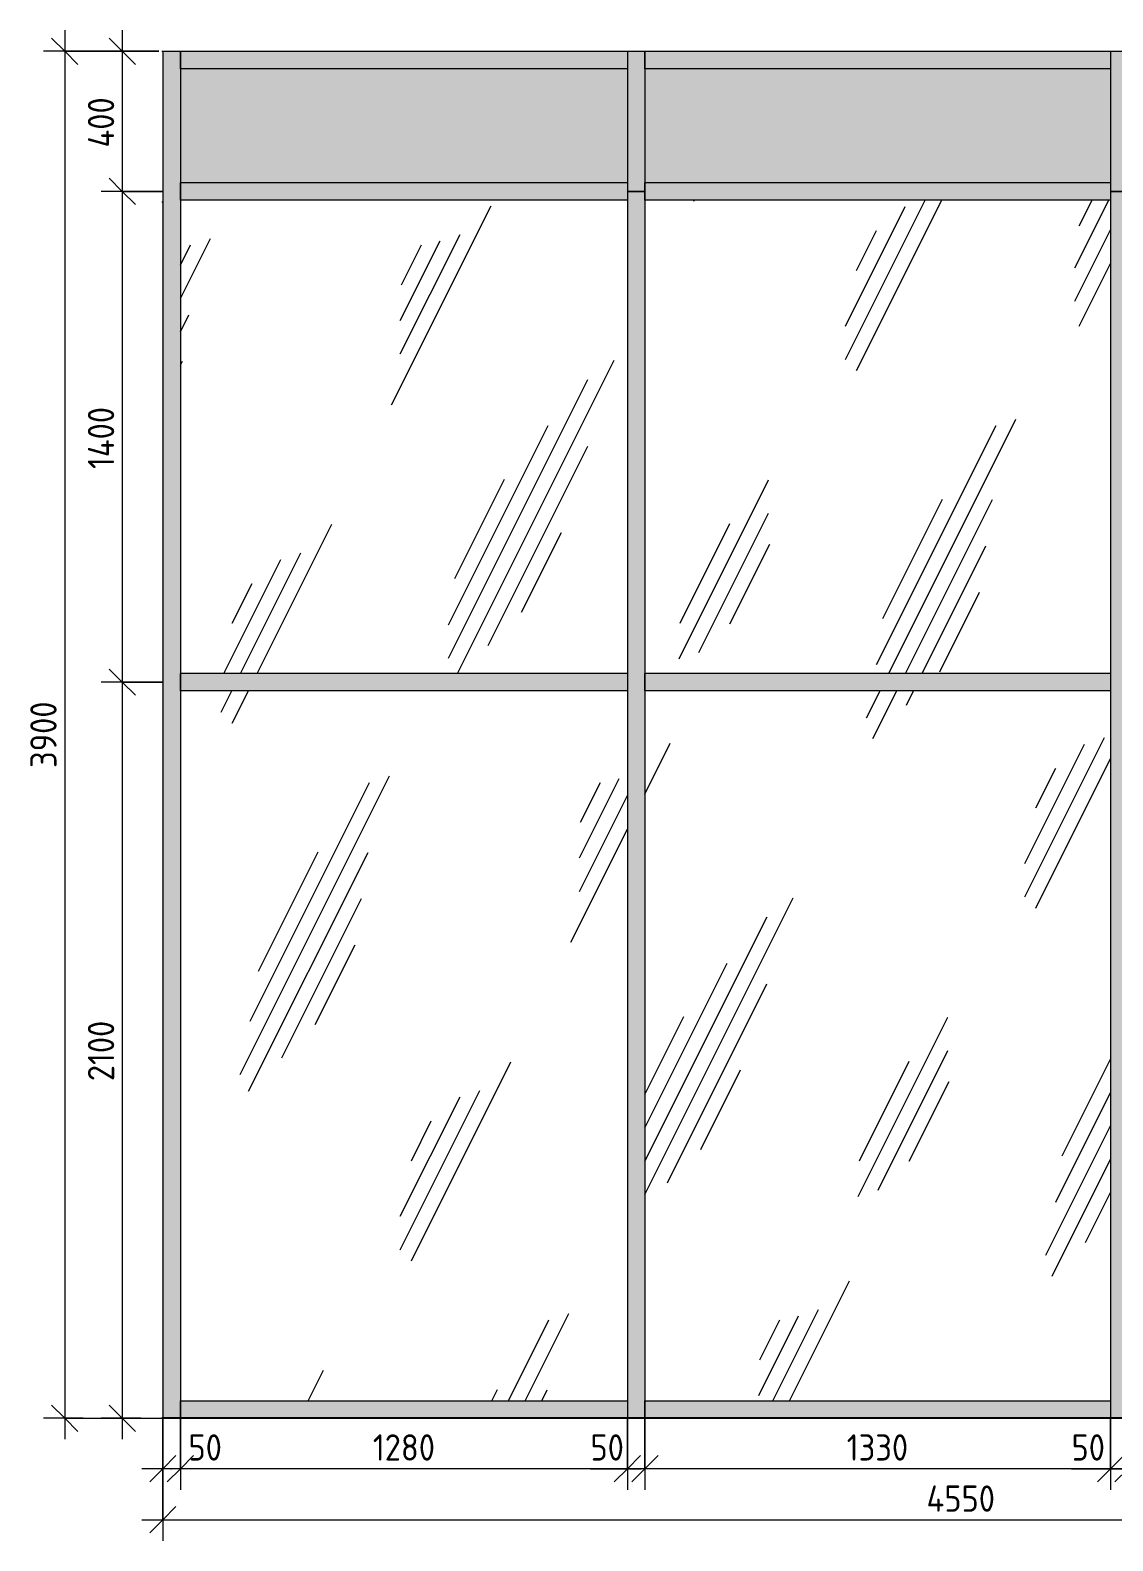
# Model space of a CAD drawing. Header units: millimetres. Extents: x -11619 to 28531, y -388 to 22769.
# Drawn here: x 15846 to 18934, y -350 to 3960 of the extents above; entities that cross this region are included whole.
import ezdxf

# ---------------------------------------------------------------- set-up
doc = ezdxf.new("R2010")
doc.units = ezdxf.units.MM
for name, color, linetype, lineweight in [('A-ANNO-DIMS', 7, 'Continuous', 9), ('A-ANNO-DIMS-50', 7, 'Continuous', 9), ('A-FLOR', 7, 'Continuous', 9), ('A-GLAZ-CURT', 7, 'Continuous', 9), ('A-GLAZ-CWMG', 7, 'Continuous', 9)]:
    doc.layers.add(name, color=color, linetype=linetype, lineweight=lineweight)
doc.layers.add('A-FLOR-FNSH-2', color=7, linetype='Continuous', lineweight=25, true_color=0x3c3c3c)
doc.styles.add('ISOCPEUR', font='isocpeur.ttf', dxfattribs={"width": 0.9, "height": 75})
doc.dimstyles.new('ISO-1_5', dxfattribs={"dimscale": 304.8, "dimtxt": 74.698588, "dimasz": 0.246063, "dimexe": 0.19685, "dimexo": 0, "dimgap": 0, "dimtad": 1, "dimdec": 0, "dimrnd": 10, "dimzin": 0, "dimdsep": 46, "dimtxsty": 'ISOCPEUR', "dimblk1": 'OBLIQUE', "dimblk2": 'OBLIQUE', "dimsah": 1, "dimcen": 0.09, "dimdle": 0.19685, "dimazin": 0, "dimtfac": 1, "dimtdec": 4, "dimtix": 1, "dimtmove": 0, "dimatfit": 3, "dimfxl": 1, "dimtvp": 1, "dimtolj": 1, "dimtzin": 0, "dimarcsym": 2})
doc.dimstyles.new('ISO-1_5_1', dxfattribs={"dimscale": 304.8, "dimtxt": 74.698588, "dimasz": 0.246063, "dimexe": 0.19685, "dimexo": 0, "dimgap": 0, "dimtad": 1, "dimdec": 0, "dimrnd": 10, "dimzin": 0, "dimdsep": 46, "dimtxsty": 'ISOCPEUR', "dimblk1": 'OBLIQUE', "dimblk2": 'OBLIQUE', "dimsah": 1, "dimcen": 0.09, "dimdle": 0.19685, "dimazin": 0, "dimtfac": 1, "dimtdec": 4, "dimtix": 1, "dimtmove": 1, "dimatfit": 3, "dimfxl": 1, "dimtvp": 1, "dimtolj": 1, "dimtzin": 0, "dimarcsym": 2})
doc.dimstyles.new('ISO-1_5_окр_100', dxfattribs={"dimscale": 304.8, "dimtxt": 74.698588, "dimasz": 0.246063, "dimexe": 0.19685, "dimexo": 0, "dimgap": 0, "dimtad": 1, "dimdec": 0, "dimrnd": 100, "dimzin": 0, "dimdsep": 46, "dimtxsty": 'ISOCPEUR', "dimblk1": 'OBLIQUE', "dimblk2": 'OBLIQUE', "dimsah": 1, "dimcen": 0.09, "dimdle": 0.19685, "dimazin": 0, "dimtfac": 1, "dimtdec": 4, "dimtix": 1, "dimtmove": 0, "dimatfit": 3, "dimfxl": 1, "dimtvp": 1, "dimtolj": 1, "dimtzin": 0, "dimarcsym": 2})
pattern_1 = [(63.435, (127, 63.5), (-511.167, 1533.495), [635, -381, 635, -381, -807.806]), (63.435, (127, 63.5), (-511.167, 1533.495), [-2032, 254, -553.806]), (63.435, (95.2, 95.2), (-511.167, 1533.495), [508, -635, 381, -381, -934.806]), (63.435, (95.2, 95.2), (-511.167, 1533.495), [-1905, 444.5, -490.306]), (63.435, (95.2, 190.5), (-511.167, 1533.495), [381, -762, 254, -381, -1061.806]), (63.435, (95.2, 190.5), (-511.167, 1533.495), [-1778, 571.5, -490.306]), (63.435, (190.5, 95.2), (-511.167, 1533.495), [381, -762, 317.5, -12809.306]), (63.435, (285.8, 190.5), (-511.167, 1533.495), [190.5, -952.5, 127, -12999.806]), (63.435, (127, 349.2), (-511.167, 1533.495), [127, -952.5, 127, -508, -1125.306]), (63.435, (127, 349.2), (-511.167, 1533.495), [-1714.5, 317.5, -807.806]), (63.435, (698.5, 254), (-511.167, 1533.495), [635, -952.5, 762, -503.006]), (63.435, (698.5, 158.8), (-511.167, 1533.495), [889, -635, 952.5, -376.006]), (63.435, (762, 190.5), (-511.167, 1533.495), [1016, -508, 762, -553.806]), (63.435, (857.2, 285.8), (-511.167, 1533.495), [635, -889, 508, -807.806]), (63.435, (762, 476.2), (-511.167, 1533.495), [317.5, -1270, 381, -871.306]), (63.435, (952.5, 381), (-511.167, 1533.495), [254, -1270, 254, -1061.806])]

# ---------------------------------------------------------------- blocks, each defined once
blk = doc.blocks.new('Прямоугольный импост - Импост структурный с накладкой - 160мм Темный-32472260-В-14')
at = {"layer": 'A-GLAZ-CWMG'}
blk.add_hatch(color=256, dxfattribs=at).paths.add_polyline_path([(111097, 3850), (112372, 3850), (112372, 3900), (111097, 3900), (111097, 3860)])
for p, q in [((111097, 3850), (111097, 3900)), ((112372, 3900), (112372, 3850)), ((112372, 3850), (111097, 3850))]:
    blk.add_line(p, q, dxfattribs=at)
blk = doc.blocks.new('Прямоугольный импост - Импост структурный с накладкой - 160мм Темный-30756008-В-14')
at = {"layer": 'A-GLAZ-CWMG'}
blk.add_hatch(color=256, dxfattribs=at).paths.add_polyline_path([(111087, 0), (111097, 0), (111097, 2100), (111047, 2100), (111047, 0)])
for p, q in [((111047, 2100), (111047, 0)), ((111097, 2100), (111097, 0))]:
    blk.add_line(p, q, dxfattribs=at)
blk = doc.blocks.new('Системная панель - Стекло - 40мм-32472403-В-14')
at = {"layer": 'A-GLAZ-CURT'}
h = blk.add_hatch(dxfattribs=at)
h.set_pattern_fill('FP_1', color=256, style=0, pattern_type=2)
h.set_pattern_definition(pattern_1)
h.paths.add_polyline_path([(113326.2, 50), (113750.4, 50), (113750.4, 2075), (112422, 2075), (112422, 50)])
blk = doc.blocks.new('Прямоугольный импост - Импост структурный с накладкой - 160мм Темный-32472298-В-14')
at = {"layer": 'A-GLAZ-CWMG'}
blk.add_hatch(color=256, dxfattribs=at).paths.add_polyline_path([(113326.2, 0), (113750.4, 0), (113750.4, 50), (112422, 50), (112422, 0)])
for p, q in [((112422, 0), (112422, 50)), ((112422, 50), (113750.4, 50)), ((113750.4, 50), (113750.4, 0))]:
    blk.add_line(p, q, dxfattribs=at)
blk = doc.blocks.new('Прямоугольный импост - Импост структурный с накладкой - 160мм Темный-30755591-В-14')
at = {"layer": 'A-GLAZ-CWMG'}
blk.add_hatch(color=256, dxfattribs=at).paths.add_polyline_path([(113760.4, 0), (113800.4, 0), (113800.4, 2100), (113750.4, 2100), (113750.4, 0)])
for p, q in [((113750.4, 2100), (113750.4, 0)), ((113800.4, 2100), (113800.4, 0))]:
    blk.add_line(p, q, dxfattribs=at)
blk = doc.blocks.new('Прямоугольный импост - Импост структурный с накладкой - 160мм Темный-32356295-В-14')
at = {"layer": 'A-GLAZ-CWMG'}
blk.add_hatch(color=256, dxfattribs=at).paths.add_polyline_path([(111044.4, 0), (111047, 0), (111047, 2100), (111044.4, 2100), (111044.4, 1949.5)])
blk = doc.blocks.new('Системная панель - Стекло - 40мм-32472267-В-14')
at = {"layer": 'A-GLAZ-CURT'}
h = blk.add_hatch(dxfattribs=at)
h.set_pattern_fill('FP_1', color=256, style=0, pattern_type=2)
h.set_pattern_definition(pattern_1)
h.paths.add_polyline_path([(111097, 50), (112372, 50), (112372, 2075), (111097, 2075), (111097, 1949.5)])
blk = doc.blocks.new('Прямоугольный импост - Импост структурный с накладкой - 160мм Темный-32472299-В-14')
at = {"layer": 'A-GLAZ-CWMG'}
blk.add_hatch(color=256, dxfattribs=at).paths.add_polyline_path([(112422, 3850), (113750.4, 3850), (113750.4, 3900), (112422, 3900), (112422, 3860)])
for p, q in [((112422, 3850), (112422, 3900)), ((113750.4, 3900), (113750.4, 3850)), ((113750.4, 3850), (112422, 3850))]:
    blk.add_line(p, q, dxfattribs=at)
blk = doc.blocks.new('Прямоугольный импост - Импост структурный с накладкой - 160мм Темный-32472263-В-14')
at = {"layer": 'A-GLAZ-CWMG'}
blk.add_hatch(color=256, dxfattribs=at).paths.add_polyline_path([(111097, 0), (112372, 0), (112372, 50), (111097, 50), (111097, 40)])
for p, q in [((111097, 0), (111097, 50)), ((111097, 50), (112372, 50)), ((112372, 50), (112372, 0))]:
    blk.add_line(p, q, dxfattribs=at)
blk = doc.blocks.new('Прямоугольный импост - Импост структурный с накладкой - 160мм Темный-32356297-В-14')
at = {"layer": 'A-GLAZ-CWMG'}
blk.add_hatch(color=256, dxfattribs=at).paths.add_polyline_path([(111044.4, 2100), (111047, 2100), (111047, 3470), (111044.4, 3470), (111044.4, 2115)])
blk.add_line((111044.4, 3470), (111047, 3470), dxfattribs=at)
blk = doc.blocks.new('Системная панель - Стекло - 40мм-32472405-В-14')
at = {"layer": 'A-GLAZ-CURT'}
h = blk.add_hatch(dxfattribs=at)
h.set_pattern_fill('FP_1', color=256, style=0, pattern_type=2)
h.set_pattern_definition(pattern_1)
h.paths.add_polyline_path([(112422, 2125), (113750.4, 2125), (113750.4, 3475), (112422, 3475)])
blk = doc.blocks.new('Системная панель - Стекло - 40мм-32472269-В-14')
at = {"layer": 'A-GLAZ-CURT'}
h = blk.add_hatch(dxfattribs=at)
h.set_pattern_fill('FP_1', color=256, style=0, pattern_type=2)
h.set_pattern_definition(pattern_1)
h.paths.add_polyline_path([(111097, 2125), (112372, 2125), (112372, 3475), (111097, 3475), (111097, 2924.7)])
blk = doc.blocks.new('Прямоугольный импост - Импост структурный с накладкой - 160мм Темный-32352607-В-14')
at = {"layer": 'A-GLAZ-CWMG'}
blk.add_hatch(color=256, dxfattribs=at).paths.add_polyline_path([(111087, 2100), (111097, 2100), (111097, 3500), (111047, 3500), (111047, 2100)])
for p, q in [((111047, 3500), (111047, 2100)), ((111097, 3500), (111097, 2100))]:
    blk.add_line(p, q, dxfattribs=at)
blk = doc.blocks.new('Прямоугольный импост - Импост структурный с накладкой - 160мм Темный-32472301-В-14')
at = {"layer": 'A-GLAZ-CWMG'}
blk.add_hatch(color=256, dxfattribs=at).paths.add_polyline_path([(113750.4, 2075), (113750.4, 2125), (112422, 2125), (112422, 2075), (113326.2, 2075)])
for p, q in [((112422, 2075), (112422, 2125)), ((113750.4, 2125), (112422, 2125)), ((113750.4, 2125), (113750.4, 2075)), ((113750.4, 2075), (112422, 2075))]:
    blk.add_line(p, q, dxfattribs=at)
blk = doc.blocks.new('Прямоугольный импост - Импост структурный с накладкой - 160мм Темный-32472265-В-14')
at = {"layer": 'A-GLAZ-CWMG'}
blk.add_hatch(color=256, dxfattribs=at).paths.add_polyline_path([(112372, 2075), (112372, 2125), (111097, 2125), (111097, 2075), (112185.3, 2075)])
for p, q in [((111097, 2075), (111097, 2125)), ((112372, 2125), (111097, 2125)), ((112372, 2125), (112372, 2075)), ((112372, 2075), (111097, 2075))]:
    blk.add_line(p, q, dxfattribs=at)
blk = doc.blocks.new('Прямоугольный импост - Импост структурный с накладкой - 160мм Темный-32472250-В-14')
at = {"layer": 'A-GLAZ-CWMG'}
blk.add_hatch(color=256, dxfattribs=at).paths.add_polyline_path([(113750.4, 2100), (113800.4, 2100), (113800.4, 3500), (113750.4, 3500), (113750.4, 2115)])
for p, q in [((113750.4, 3500), (113800.4, 3500)), ((113750.4, 3500), (113750.4, 2100)), ((113800.4, 3500), (113800.4, 2100))]:
    blk.add_line(p, q, dxfattribs=at)
blk = doc.blocks.new('Системная панель - Сэндвич - 40мм-32472407-В-14')
at = {"layer": 'A-GLAZ-CURT'}
blk.add_hatch(color=256, dxfattribs=at).paths.add_polyline_path([(112422, 3525), (113750.4, 3525), (113750.4, 3850), (112422, 3850)])
blk = doc.blocks.new('Системная панель - Сэндвич - 40мм-32472271-В-14')
at = {"layer": 'A-GLAZ-CURT'}
blk.add_hatch(color=256, dxfattribs=at).paths.add_polyline_path([(111097, 3525), (112372, 3525), (112372, 3850), (111097, 3850)])
blk = doc.blocks.new('Прямоугольный импост - Импост структурный с накладкой - 160мм Темный-32352608-В-14')
at = {"layer": 'A-GLAZ-CWMG'}
blk.add_hatch(color=256, dxfattribs=at).paths.add_polyline_path([(111097, 3500), (111097, 3900), (111047, 3900), (111047, 3500), (111087, 3500)])
for p, q in [((111047, 3900), (111047, 3500)), ((111097, 3900), (111097, 3500))]:
    blk.add_line(p, q, dxfattribs=at)
blk = doc.blocks.new('Прямоугольный импост - Импост структурный с накладкой - 160мм-32472251-В-14')
at = {"layer": 'A-GLAZ-CWMG'}
blk.add_hatch(color=256, dxfattribs=at).paths.add_polyline_path([(113800.4, 3500), (113800.4, 3900), (113750.4, 3900), (113750.4, 3500), (113790.4, 3500)])
for p, q in [((113750.4, 3900), (113750.4, 3500)), ((113800.4, 3900), (113800.4, 3500)), ((113800.4, 3500), (113750.4, 3500))]:
    blk.add_line(p, q, dxfattribs=at)
blk = doc.blocks.new('DIMBLOCK129-В-14')
at = {"layer": 'A-ANNO-DIMS-50'}
for p, q in [((18927.6, 0), (18927.6, -203.8)), ((18927.6, -143.8), (18927.6, 0)), ((18977.6, 0), (18977.6, -203.8)), ((18977.6, -143.8), (18977.6, 0)), ((18816.1, -143.8), (18960.9, -143.8)), ((18977.6, -143.8), (18927.6, -143.8)), ((18960.9, -143.8), (18952.6, -143.8))]:
    blk.add_line(p, q, dxfattribs=at)
at = {"layer": 'A-ANNO-DIMS-50', "lineweight": 20}
for p, q in [((18927.6, -143.8), (18965.1, -106.3)), ((18977.6, -143.8), (19015.1, -106.3)), ((18927.6, -143.8), (18890.1, -181.3)), ((18977.6, -143.8), (18940.1, -181.3))]:
    blk.add_line(p, q, dxfattribs=at)
at = {"layer": 'A-ANNO-DIMS-50', "color": 0, "insert": (18816.1, -45.8), "char_height": 75, "width": 113.772, "attachment_point": 1, "line_spacing_factor": 1.149209, "style": 'ISOCPEUR'}
blk.add_mtext('50', dxfattribs=at)
blk = doc.blocks.new('_Oblique')
at = {"color": 0, "linetype": 'ByBlock', "lineweight": -2}
blk.add_line((-0.5, -0.5), (0.5, 0.5), dxfattribs=at)
blk = doc.blocks.new('DIMBLOCK130-В-14')
at = {"layer": 'A-ANNO-DIMS-50'}
for p, q in [((17599.1, 0), (17599.1, -203.8)), ((17599.1, -143.8), (17599.1, 0)), ((18927.6, 0), (18927.6, -203.8)), ((18927.6, -143.8), (18927.6, 0)), ((18927.6, -143.8), (17599.1, -143.8))]:
    blk.add_line(p, q, dxfattribs=at)
at = {"layer": 'A-ANNO-DIMS-50', "lineweight": 20}
for p, q in [((17599.1, -143.8), (17636.6, -106.3)), ((18927.6, -143.8), (18965.1, -106.3)), ((17599.1, -143.8), (17561.6, -181.3)), ((18927.6, -143.8), (18890.1, -181.3))]:
    blk.add_line(p, q, dxfattribs=at)
at = {"layer": 'A-ANNO-DIMS-50', "color": 0, "insert": (18175, -45.8), "char_height": 75, "width": 212.029, "attachment_point": 1, "line_spacing_factor": 1.149209, "style": 'ISOCPEUR'}
blk.add_mtext('1330', dxfattribs=at)
blk = doc.blocks.new('DIMBLOCK131-В-14')
at = {"layer": 'A-ANNO-DIMS-50'}
for p, q in [((17549.1, 0), (17549.1, -203.8)), ((17549.1, -143.8), (17549.1, 0)), ((17599.1, 0), (17599.1, -203.8)), ((17599.1, -143.8), (17599.1, 0)), ((17443.9, -143.8), (17588.7, -143.8)), ((17599.1, -143.8), (17549.1, -143.8)), ((17588.7, -143.8), (17574.1, -143.8))]:
    blk.add_line(p, q, dxfattribs=at)
at = {"layer": 'A-ANNO-DIMS-50', "lineweight": 20}
for p, q in [((17549.1, -143.8), (17586.6, -106.3)), ((17599.1, -143.8), (17636.6, -106.3)), ((17549.1, -143.8), (17511.6, -181.3)), ((17599.1, -143.8), (17561.6, -181.3))]:
    blk.add_line(p, q, dxfattribs=at)
at = {"layer": 'A-ANNO-DIMS-50', "color": 0, "insert": (17443.9, -45.8), "char_height": 75, "width": 113.772, "attachment_point": 1, "line_spacing_factor": 1.149209, "style": 'ISOCPEUR'}
blk.add_mtext('50', dxfattribs=at)
blk = doc.blocks.new('DIMBLOCK132-В-14')
at = {"layer": 'A-ANNO-DIMS-50'}
for p, q in [((16274.1, 0), (16274.1, -203.8)), ((16274.1, -143.8), (16274.1, 0)), ((17549.1, 0), (17549.1, -203.8)), ((17549.1, -143.8), (17549.1, 0)), ((17549.1, -143.8), (16274.1, -143.8))]:
    blk.add_line(p, q, dxfattribs=at)
at = {"layer": 'A-ANNO-DIMS-50', "lineweight": 20}
for p, q in [((16274.1, -143.8), (16311.6, -106.3)), ((17549.1, -143.8), (17586.6, -106.3)), ((16274.1, -143.8), (16236.6, -181.3)), ((17549.1, -143.8), (17511.6, -181.3))]:
    blk.add_line(p, q, dxfattribs=at)
at = {"layer": 'A-ANNO-DIMS-50', "color": 0, "insert": (16823.3, -45.8), "char_height": 75, "width": 212.029, "attachment_point": 1, "line_spacing_factor": 1.149209, "style": 'ISOCPEUR'}
blk.add_mtext('1280', dxfattribs=at)
blk = doc.blocks.new('DIMBLOCK133-В-14')
at = {"layer": 'A-ANNO-DIMS-50'}
for p, q in [((16224.1, 0), (16224.1, -203.8)), ((16224.1, -143.8), (16224.1, 0)), ((16274.1, 0), (16274.1, -203.8)), ((16274.1, -143.8), (16274.1, 0)), ((16274.1, -143.8), (16164.1, -143.8)), ((16247.2, -143.8), (16249.1, -143.8)), ((16392, -143.8), (16247.2, -143.8))]:
    blk.add_line(p, q, dxfattribs=at)
at = {"layer": 'A-ANNO-DIMS-50', "lineweight": 20}
for p, q in [((16224.1, -143.8), (16261.6, -106.3)), ((16274.1, -143.8), (16311.6, -106.3)), ((16224.1, -143.8), (16186.6, -181.3)), ((16274.1, -143.8), (16236.6, -181.3))]:
    blk.add_line(p, q, dxfattribs=at)
at = {"layer": 'A-ANNO-DIMS-50', "color": 0, "insert": (16297.2, -45.8), "char_height": 75, "width": 113.772, "attachment_point": 1, "line_spacing_factor": 1.149209, "style": 'ISOCPEUR'}
blk.add_mtext('50', dxfattribs=at)
blk = doc.blocks.new('DIMBLOCK134-В-14')
at = {"layer": 'A-ANNO-DIMS-50', "lineweight": 20}
for p, q in [((16108.4, 3900), (16070.9, 3937.5)), ((16108.4, 3900), (16145.9, 3862.5)), ((16108.4, 3500), (16070.9, 3537.5)), ((16108.4, 3500), (16145.9, 3462.5))]:
    blk.add_line(p, q, dxfattribs=at)
at = {"layer": 'A-ANNO-DIMS-50'}
for p, q in [((16108.4, 3960), (16108.4, 3500)), ((16212.8, 3900), (16048.4, 3900)), ((16108.4, 3900), (16212.8, 3900)), ((16224.1, 3500), (16048.4, 3500)), ((16108.4, 3500), (16224.1, 3500))]:
    blk.add_line(p, q, dxfattribs=at)
at = {"layer": 'A-ANNO-DIMS-50', "color": 0, "insert": (16010.4, 3625.3), "char_height": 75, "width": 179.277, "attachment_point": 1, "rotation": 90, "line_spacing_factor": 1.149209, "style": 'ISOCPEUR'}
blk.add_mtext('400', dxfattribs=at)
blk = doc.blocks.new('DIMBLOCK135-В-14')
at = {"layer": 'A-ANNO-DIMS-50', "lineweight": 20}
for p, q in [((16108.4, 3500), (16070.9, 3537.5)), ((16108.4, 3500), (16145.9, 3462.5)), ((16108.4, 2100), (16070.9, 2137.5)), ((16108.4, 2100), (16145.9, 2062.5))]:
    blk.add_line(p, q, dxfattribs=at)
at = {"layer": 'A-ANNO-DIMS-50'}
for p, q in [((16224.1, 3500), (16048.4, 3500)), ((16108.4, 3500), (16108.4, 2100)), ((16108.4, 3500), (16224.1, 3500)), ((16224.1, 2100), (16048.4, 2100)), ((16108.4, 2100), (16224.1, 2100))]:
    blk.add_line(p, q, dxfattribs=at)
at = {"layer": 'A-ANNO-DIMS-50', "color": 0, "insert": (16010.4, 2708.1), "char_height": 75, "width": 220.648, "attachment_point": 1, "rotation": 90, "line_spacing_factor": 1.149209, "style": 'ISOCPEUR'}
blk.add_mtext('1400', dxfattribs=at)
blk = doc.blocks.new('DIMBLOCK136-В-14')
at = {"layer": 'A-ANNO-DIMS-50', "lineweight": 20}
for p, q in [((16108.4, 2100), (16070.9, 2137.5)), ((16108.4, 2100), (16145.9, 2062.5)), ((16108.4, 0), (16070.9, 37.5)), ((16108.4, 0), (16145.9, -37.5))]:
    blk.add_line(p, q, dxfattribs=at)
at = {"layer": 'A-ANNO-DIMS-50'}
for p, q in [((16224.1, 2100), (16048.4, 2100)), ((16108.4, 2100), (16108.4, -60)), ((16108.4, 2100), (16224.1, 2100)), ((16161.4, 0), (16048.4, 0)), ((16108.4, 0), (16222.7, 0))]:
    blk.add_line(p, q, dxfattribs=at)
at = {"layer": 'A-ANNO-DIMS-50', "color": 0, "insert": (16010.4, 961.7), "char_height": 75, "width": 212.029, "attachment_point": 1, "rotation": 90, "line_spacing_factor": 1.149209, "style": 'ISOCPEUR'}
blk.add_mtext('2100', dxfattribs=at)
blk = doc.blocks.new('DIMBLOCK137-В-14')
at = {"layer": 'A-ANNO-DIMS-50'}
for p, q in [((16224.1, 0), (16224.1, -349.6)), ((16224.1, -289.6), (16224.1, 0)), ((20777.6, 0), (20777.6, -349.6)), ((20777.6, -289.6), (20777.6, 0)), ((16164.1, -289.6), (20837.6, -289.6))]:
    blk.add_line(p, q, dxfattribs=at)
at = {"layer": 'A-ANNO-DIMS-50', "lineweight": 20}
for p, q in [((16224.1, -289.6), (16261.6, -252.1)), ((20777.6, -289.6), (20815.1, -252.1)), ((16224.1, -289.6), (16186.6, -327.1)), ((20777.6, -289.6), (20740.1, -327.1))]:
    blk.add_line(p, q, dxfattribs=at)
at = {"layer": 'A-ANNO-DIMS-50', "color": 0, "insert": (18402.5, -191.6), "char_height": 75, "width": 236.162, "attachment_point": 1, "line_spacing_factor": 1.149209, "style": 'ISOCPEUR'}
blk.add_mtext('4550', dxfattribs=at)
blk = doc.blocks.new('DIMBLOCK138-В-14')
at = {"layer": 'A-ANNO-DIMS-50', "lineweight": 20}
for p, q in [((15944.1, 3900), (15906.6, 3937.5)), ((15944.1, 3900), (15981.6, 3862.5)), ((15944.1, 0), (15906.6, 37.5)), ((15944.1, 0), (15981.6, -37.5))]:
    blk.add_line(p, q, dxfattribs=at)
at = {"layer": 'A-ANNO-DIMS-50'}
for p, q in [((15944.1, 3960), (15944.1, -60)), ((16212.8, 3900), (15884.1, 3900)), ((15944.1, 3900), (16212.8, 3900)), ((15997.1, 0), (15884.1, 0)), ((15944.1, 0), (16222.7, 0))]:
    blk.add_line(p, q, dxfattribs=at)
at = {"layer": 'A-ANNO-DIMS-50', "color": 0, "insert": (15846.1, 1855.2), "char_height": 75, "width": 227.543, "attachment_point": 1, "rotation": 90, "line_spacing_factor": 1.149209, "style": 'ISOCPEUR'}
blk.add_mtext('3900', dxfattribs=at)

msp = doc.modelspace()

# ---------------------------------------------------------------- linework, layer by layer
at = {"layer": 'A-FLOR'}
for p, q in [((16221.6, 3900), (20785.1, 3900)), ((20785.1, -0.1), (16221.6, -0.1))]:
    msp.add_line(p, q, dxfattribs=at)
at = {"layer": 'A-FLOR-FNSH-2'}
msp.add_line((20785.1, 0), (16221.6, 0), dxfattribs=at)

# ---------------------------------------------------------------- block references
at = {"layer": 'A-GLAZ-CURT'}
for name in ['Системная панель - Сэндвич - 40мм-32472271-В-14', 'Системная панель - Сэндвич - 40мм-32472407-В-14', 'Системная панель - Стекло - 40мм-32472269-В-14', 'Системная панель - Стекло - 40мм-32472405-В-14', 'Системная панель - Стекло - 40мм-32472267-В-14', 'Системная панель - Стекло - 40мм-32472403-В-14']:
    msp.add_blockref(name, (-94822.9, 0), dxfattribs=at)
at = {"layer": 'A-GLAZ-CWMG'}
for name, p in [('Прямоугольный импост - Импост структурный с накладкой - 160мм Темный-32352608-В-14', (-94822.9, 0)), ('Прямоугольный импост - Импост структурный с накладкой - 160мм Темный-32472260-В-14', (-94822.9, 0)), ('Прямоугольный импост - Импост структурный с накладкой - 160мм-32472251-В-14', (-96201.3, 0)), ('Прямоугольный импост - Импост структурный с накладкой - 160мм Темный-32472299-В-14', (-94822.9, 0)), ('Прямоугольный импост - Импост структурный с накладкой - 160мм-32472251-В-14', (-94822.9, 0)), ('Прямоугольный импост - Импост структурный с накладкой - 160мм Темный-32352607-В-14', (-94822.9, 0)), ('Прямоугольный импост - Импост структурный с накладкой - 160мм Темный-32472265-В-14', (-94822.9, 1400)), ('Прямоугольный импост - Импост структурный с накладкой - 160мм Темный-32472250-В-14', (-96201.3, 0)), ('Прямоугольный импост - Импост структурный с накладкой - 160мм Темный-32472301-В-14', (-94822.9, 1400)), ('Прямоугольный импост - Импост структурный с накладкой - 160мм Темный-32472250-В-14', (-94822.9, 0)), ('Прямоугольный импост - Импост структурный с накладкой - 160мм Темный-32356297-В-14', (-94822.9, 0)), ('Прямоугольный импост - Импост структурный с накладкой - 160мм Темный-32472265-В-14', (-94822.9, 0)), ('Прямоугольный импост - Импост структурный с накладкой - 160мм Темный-32472301-В-14', (-94822.9, 0)), ('Прямоугольный импост - Импост структурный с накладкой - 160мм Темный-32356295-В-14', (-94822.9, 0)), ('Прямоугольный импост - Импост структурный с накладкой - 160мм Темный-30756008-В-14', (-94822.9, 0)), ('Прямоугольный импост - Импост структурный с накладкой - 160мм Темный-30755591-В-14', (-96201.3, 0)), ('Прямоугольный импост - Импост структурный с накладкой - 160мм Темный-30755591-В-14', (-94822.9, 0)), ('Прямоугольный импост - Импост структурный с накладкой - 160мм Темный-32472263-В-14', (-94822.9, 0)), ('Прямоугольный импост - Импост структурный с накладкой - 160мм Темный-32472298-В-14', (-94822.9, 0))]:
    msp.add_blockref(name, p, dxfattribs=at)

# ---------------------------------------------------------------- dimensions: what is measured, and where the dimension line sits
at = {"layer": 'A-ANNO-DIMS'}
for base, p1, p2, dimstyle, override, picture, middle in [((15944.1, 0), (16212.8, 3900), (15997.1, 0), 'ISO-1_5_окр_100', {"dimpost": '<>', "dimfxl": 3905.960284}, 'DIMBLOCK138-В-14', (15906.6, 1950)), ((16108.4, 3500), (16212.8, 3900), (16224.1, 3500), 'ISO-1_5', {"dimpost": '<>', "dimfxl": 400.161134}, 'DIMBLOCK134-В-14', (16070.9, 3700)), ((16108.4, 2100), (16224.1, 3500), (16224.1, 2100), 'ISO-1_5', {"dimpost": '<>', "dimfxl": 1400}, 'DIMBLOCK135-В-14', (16070.9, 2800)), ((16108.4, 0), (16224.1, 2100), (16161.4, 0), 'ISO-1_5', {"dimpost": '<>', "dimfxl": 2100.93567}, 'DIMBLOCK136-В-14', (16070.9, 1050))]:
    dim = msp.add_linear_dim(base=base, p1=p1, p2=p2, angle=90, dimstyle=dimstyle, override=override, dxfattribs=at)
    dim.commit()
    dim.dimension.update_dxf_attribs({"geometry": picture, "text_midpoint": middle})
for base, p1, p2, picture, middle in [((16224.1, -143.8), (16274.1, 0), (16224.1, 0), 'DIMBLOCK133-В-14', (16354.1, -95.8)), ((17549.1, -143.8), (17599.1, 0), (17549.1, 0), 'DIMBLOCK131-В-14', (17500.8, -95.8)), ((18927.6, -143.8), (18977.6, 0), (18927.6, 0), 'DIMBLOCK129-В-14', (18873, -95.8))]:
    dim = msp.add_linear_dim(base=base, p1=p1, p2=p2, dimstyle='ISO-1_5_1', override={"dimpost": '<>', "dimfxl": 50}, dxfattribs=at)
    dim.commit()
    dim.dimension.update_dxf_attribs({"geometry": picture, "text_midpoint": middle, "dimtype": 160})
for base, p1, p2, override, picture, middle in [((20777.5872, -289.5566), (16224.1385, 0), (20777.5872, 0), {"dimpost": '<>', "dimfxl": 4553.448688}, 'DIMBLOCK137-В-14', (18500.8628, -252.0566)), ((16274.1, -143.8), (17549.1, 0), (16274.1, 0), {"dimpost": '<>', "dimfxl": 1275}, 'DIMBLOCK132-В-14', (16911.6, -106.3)), ((17599.1385, -143.7737), (18927.5872, 0), (17599.1385, 0), {"dimpost": '<>', "dimfxl": 1328.448688}, 'DIMBLOCK130-В-14', (18263.3628, -106.2737))]:
    dim = msp.add_linear_dim(base=base, p1=p1, p2=p2, dimstyle='ISO-1_5', override=override, dxfattribs=at)
    dim.commit()
    dim.dimension.update_dxf_attribs({"geometry": picture, "text_midpoint": middle})

doc.saveas('drawing.dxf')
